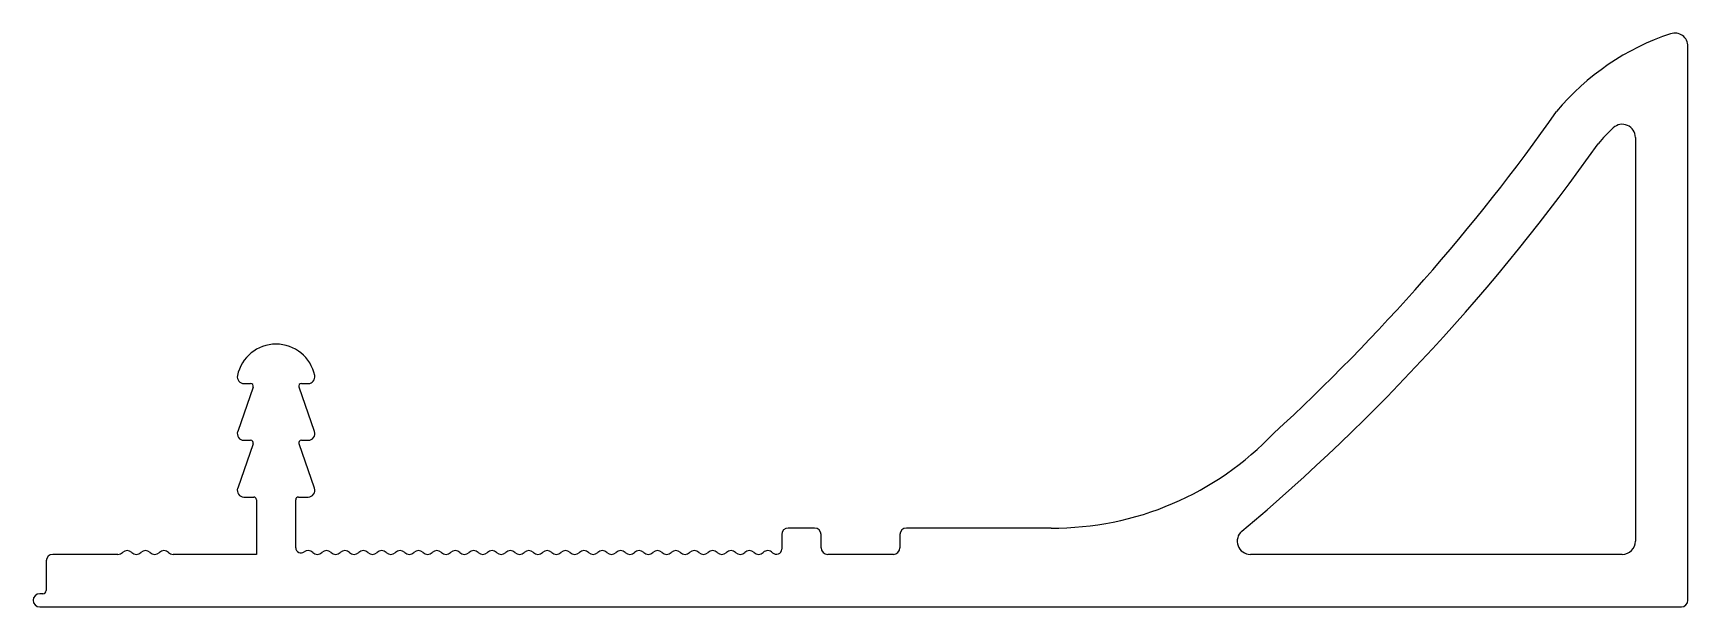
# Model space of a CAD drawing. Extents: x 295.9 to 358.9, y 485.4 to 507.3.
import ezdxf

# ---------------------------------------------------------------- set-up
doc = ezdxf.new("R2010")
doc.units = 0
doc.layers.get('0').update_dxf_attribs({"linetype": 'CONTINUOUS'})

msp = doc.modelspace()

# ---------------------------------------------------------------- linework, layer by layer
for p, q in [((358.892, 485.675), (358.892, 506.759)), ((356.892, 503.29), (356.892, 487.925)), ((303.917, 493.925), (304.174, 493.925)), ((306.109, 493.925), (306.367, 493.925)), ((304.269, 493.792), (303.68, 492.097)), ((306.604, 492.097), (306.015, 493.792)), ((304.269, 491.632), (303.68, 489.937)), ((303.916, 491.765), (304.174, 491.765)), ((306.604, 489.937), (306.015, 491.632)), ((306.109, 491.765), (306.367, 491.765)), ((303.916, 489.605), (304.292, 489.605)), ((305.992, 489.605), (306.367, 489.605)), ((304.392, 489.505), (304.392, 487.425)), ((305.892, 487.676), (305.892, 489.505)), ((325.642, 488.425), (324.642, 488.425)), ((334.647, 488.425), (329.142, 488.425)), ((324.392, 488.175), (324.392, 487.625)), ((325.892, 487.675), (325.892, 488.175)), ((328.892, 488.175), (328.892, 487.675)), ((296.392, 487.175), (296.392, 486.05)), ((299.124, 487.425), (296.642, 487.425)), ((304.392, 487.425), (301.221, 487.425)), ((328.642, 487.425), (326.142, 487.425)), ((356.392, 487.425), (342.234, 487.425)), ((296.267, 485.925), (296.142, 485.925)), ((296.142, 485.425), (358.642, 485.425))]:
    msp.add_line(p, q)
for centre, radius, start, end in [((361.207, 498.214), 9.498, 108.23319, 140.37242), ((358.392, 506.76), 0.5, 359.92565, 108.23316), ((291.56, 548.251), 76.285, 312.539, 324.79406), ((361.224, 498.188), 7.527, 133.43878, 139.75772), ((356.392, 503.29), 0.5, 0, 133.43878), ((291.56, 548.251), 78.285, 310.03037, 324.73306), ((305.142, 493.925), 1.5, 11.53696, 168.46304), ((303.917, 494.175), 0.25, 168.46304, 270), ((304.174, 493.825), 0.1, 340.85186, 90), ((306.109, 493.825), 0.1, 90, 199.14814), ((306.367, 494.175), 0.25, 270, 11.53696), ((303.916, 492.015), 0.25, 160.85186, 270), ((306.367, 492.015), 0.25, 270, 19.14814), ((334.721, 500.02), 11.595, 269.63527, 316.53198), ((304.174, 491.665), 0.1, 340.85186, 90), ((306.109, 491.665), 0.1, 90, 199.14814), ((303.916, 489.855), 0.25, 160.85186, 270), ((304.292, 489.505), 0.1, 0, 90), ((305.992, 489.505), 0.1, 90, 180), ((306.367, 489.855), 0.25, 270, 19.14814), ((324.642, 488.175), 0.25, 90, 180), ((325.642, 488.175), 0.25, 0, 90), ((329.142, 488.175), 0.25, 90, 180), ((342.234, 487.925), 0.5, 130.03037, 270), ((306.092, 487.676), 0.2, 180, 307.12498), ((324.192, 487.625), 0.2, 223.13224, 0), ((326.142, 487.675), 0.25, 180, 270), ((328.642, 487.675), 0.25, 270, 0), ((356.392, 487.925), 0.5, 270, 0), ((296.642, 487.175), 0.25, 90, 180), ((299.124, 487.675), 0.25, 270, 314.19782), ((299.473, 487.317), 0.25, 45.573, 134.19782), ((299.823, 487.674), 0.25, 225.573, 314.427), ((300.173, 487.317), 0.25, 45.573, 134.427), ((300.523, 487.674), 0.25, 225.573, 314.427), ((300.873, 487.317), 0.25, 45.80218, 134.427), ((301.221, 487.675), 0.25, 225.80218, 270), ((306.363, 487.317), 0.25, 45.573, 127.12498), ((306.713, 487.674), 0.25, 225.573, 314.427), ((307.063, 487.317), 0.25, 45.573, 134.427), ((307.413, 487.674), 0.25, 225.573, 314.427), ((307.763, 487.317), 0.25, 45.573, 134.427), ((308.113, 487.674), 0.25, 225.573, 314.427), ((308.463, 487.317), 0.25, 45.573, 134.427), ((308.813, 487.674), 0.25, 225.573, 314.427), ((309.163, 487.317), 0.25, 45.573, 134.427), ((309.513, 487.674), 0.25, 225.573, 314.427), ((309.863, 487.317), 0.25, 45.573, 134.427), ((310.213, 487.674), 0.25, 225.573, 314.427), ((310.563, 487.317), 0.25, 45.573, 134.427), ((310.913, 487.674), 0.25, 225.573, 314.427), ((311.263, 487.317), 0.25, 45.573, 134.427), ((311.613, 487.674), 0.25, 225.573, 314.427), ((311.963, 487.317), 0.25, 45.573, 134.427), ((312.313, 487.674), 0.25, 225.573, 314.427), ((312.663, 487.317), 0.25, 45.573, 134.427), ((313.013, 487.674), 0.25, 225.573, 314.427), ((313.363, 487.317), 0.25, 45.573, 134.427), ((313.713, 487.674), 0.25, 225.573, 314.427), ((314.063, 487.317), 0.25, 45.573, 134.427), ((314.413, 487.674), 0.25, 225.573, 314.427), ((314.763, 487.317), 0.25, 45.573, 134.427), ((315.113, 487.674), 0.25, 225.573, 314.427), ((315.463, 487.317), 0.25, 45.573, 134.427), ((315.813, 487.674), 0.25, 225.573, 314.427), ((316.163, 487.317), 0.25, 45.573, 134.427), ((316.513, 487.674), 0.25, 225.573, 314.427), ((316.863, 487.317), 0.25, 45.573, 134.427), ((317.213, 487.674), 0.25, 225.573, 314.427), ((317.563, 487.317), 0.25, 45.573, 134.427), ((317.913, 487.674), 0.25, 225.573, 314.427), ((318.263, 487.317), 0.25, 45.573, 134.427), ((318.613, 487.674), 0.25, 225.573, 314.427), ((318.963, 487.317), 0.25, 45.573, 134.427), ((319.313, 487.674), 0.25, 225.573, 314.427), ((319.663, 487.317), 0.25, 45.573, 134.427), ((320.013, 487.674), 0.25, 225.573, 314.427), ((320.363, 487.317), 0.25, 45.573, 134.427), ((320.713, 487.674), 0.25, 225.573, 314.427), ((321.063, 487.317), 0.25, 45.573, 134.427), ((321.413, 487.674), 0.25, 225.573, 314.427), ((321.763, 487.317), 0.25, 45.573, 134.427), ((322.113, 487.674), 0.25, 225.573, 314.427), ((322.463, 487.317), 0.25, 45.573, 134.427), ((322.813, 487.674), 0.25, 225.573, 314.427), ((323.163, 487.317), 0.25, 45.573, 134.427), ((323.513, 487.674), 0.25, 225.573, 314.427), ((323.863, 487.317), 0.25, 43.13224, 134.427), ((296.142, 485.675), 0.25, 90, 270), ((296.267, 486.05), 0.125, 270, 0), ((358.642, 485.675), 0.25, 270, 0)]:
    msp.add_arc(centre, radius, start, end)

doc.saveas('drawing.dxf')
